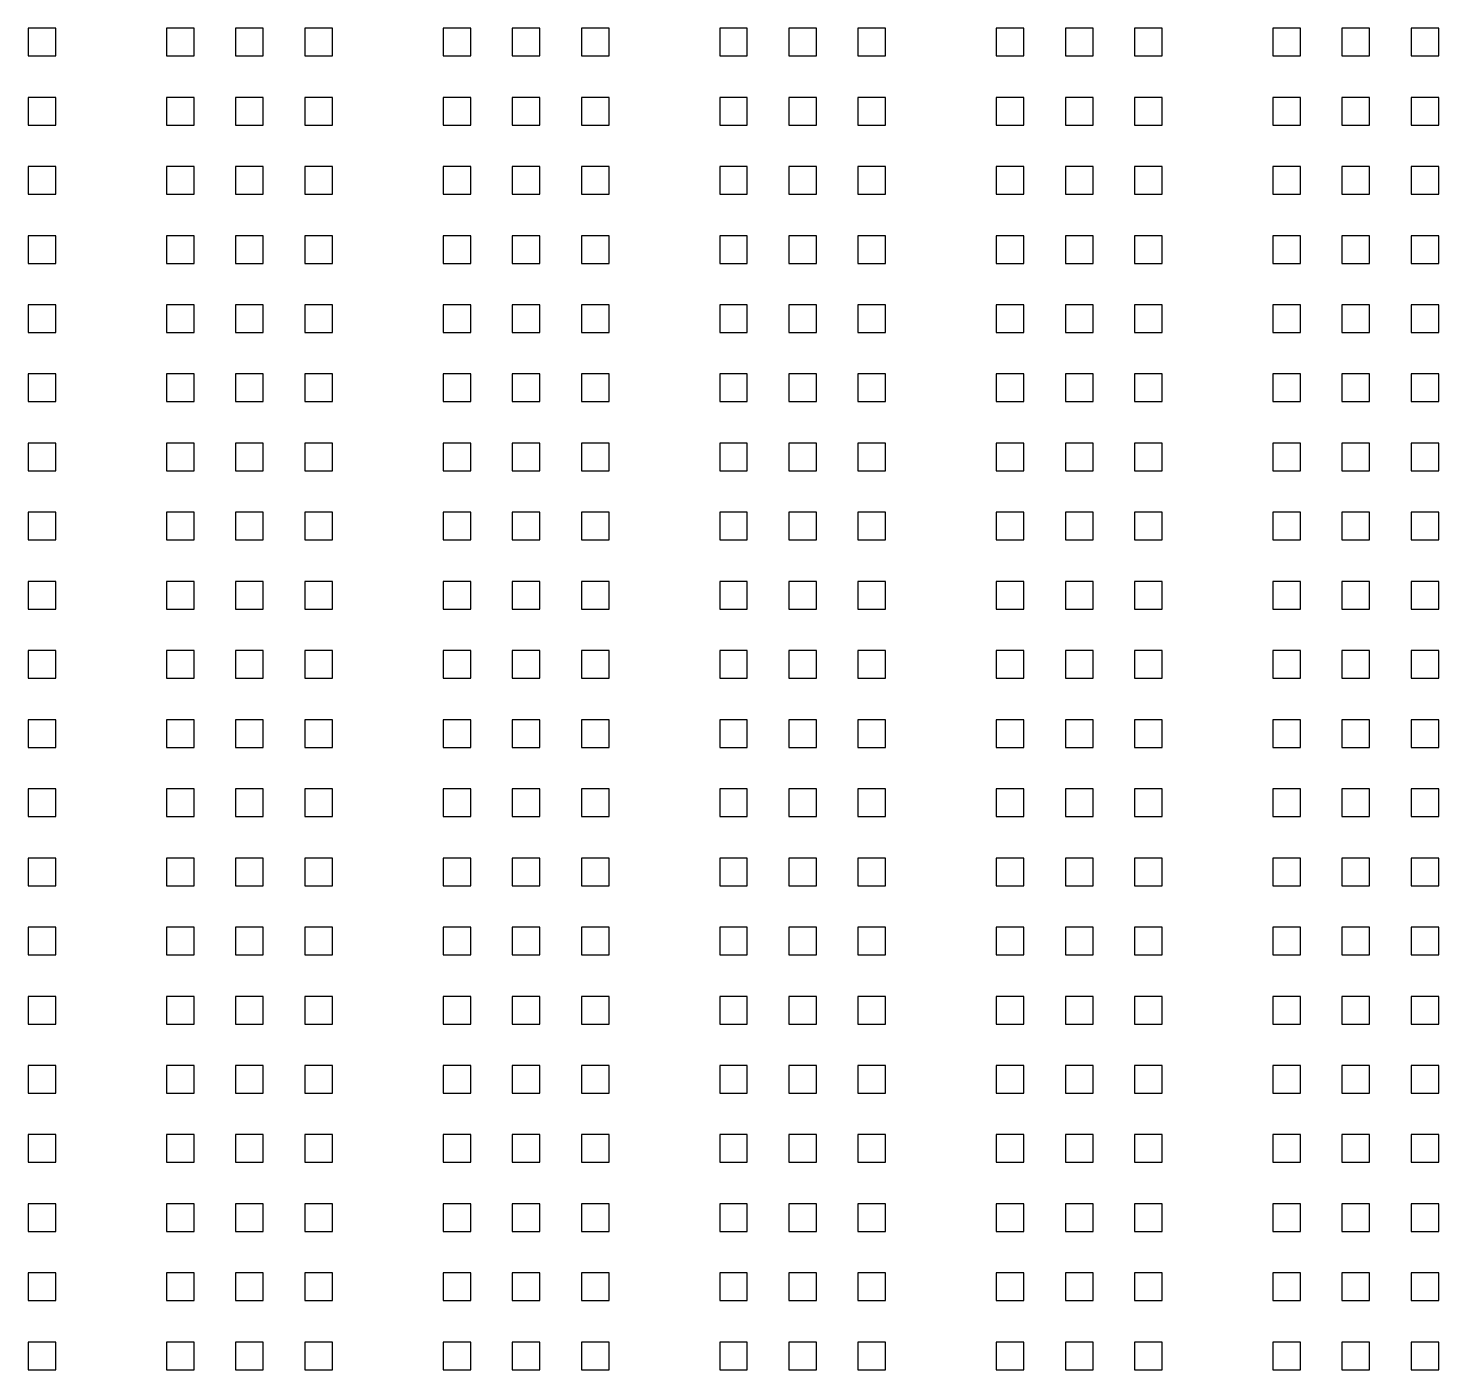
# Model space of a CAD drawing. Extents: x -5117 to 5117, y -2981 to 8396.
# Drawn here: x -2523 to -95, y -2528 to -220 of the extents above; entities that cross this region are included whole.
import ezdxf

# ---------------------------------------------------------------- set-up
doc = ezdxf.new("R2010")
doc.units = 0
doc.layers.get('0').update_dxf_attribs({"linetype": 'CONTINUOUS'})

msp = doc.modelspace()

# ---------------------------------------------------------------- linework, layer by layer
at = {"color": 7}
for points in [[(-2475.348675, -219.66736), (-2522.951534, -219.66736), (-2522.951534, -267.27022), (-2475.348675, -267.27022)], [(-2237.334379, -219.66736), (-2284.937238, -219.66736), (-2284.937238, -267.27022), (-2237.334379, -267.27022)], [(-2118.327232, -219.66736), (-2165.930091, -219.66736), (-2165.930091, -267.27022), (-2118.327232, -267.27022)], [(-1999.320084, -219.66736), (-2046.922943, -219.66736), (-2046.922943, -267.27022), (-1999.320084, -267.27022)], [(-1761.305788, -219.66736), (-1808.908647, -219.66736), (-1808.908647, -267.27022), (-1761.305788, -267.27022)], [(-1642.29864, -219.66736), (-1689.901499, -219.66736), (-1689.901499, -267.27022), (-1642.29864, -267.27022)], [(-1523.291492, -219.66736), (-1570.894351, -219.66736), (-1570.894351, -267.27022), (-1523.291492, -267.27022)], [(-1285.277197, -219.66736), (-1332.880056, -219.66736), (-1332.880056, -267.27022), (-1285.277197, -267.27022)], [(-1166.270049, -219.66736), (-1213.872908, -219.66736), (-1213.872908, -267.27022), (-1166.270049, -267.27022)], [(-1047.262901, -219.66736), (-1094.86576, -219.66736), (-1094.86576, -267.27022), (-1047.262901, -267.27022)], [(-809.248605, -219.66736), (-856.851464, -219.66736), (-856.851464, -267.27022), (-809.248605, -267.27022)], [(-690.241457, -219.66736), (-737.844317, -219.66736), (-737.844317, -267.27022), (-690.241457, -267.27022)], [(-571.23431, -219.66736), (-618.837169, -219.66736), (-618.837169, -267.27022), (-571.23431, -267.27022)], [(-333.220014, -219.66736), (-380.822873, -219.66736), (-380.822873, -267.27022), (-333.220014, -267.27022)], [(-214.212866, -219.66736), (-261.815725, -219.66736), (-261.815725, -267.27022), (-214.212866, -267.27022)], [(-95.205718, -219.66736), (-142.808577, -219.66736), (-142.808577, -267.27022), (-95.205718, -267.27022)], [(-2475.348675, -338.674508), (-2522.951534, -338.674508), (-2522.951534, -386.277367), (-2475.348675, -386.277367)], [(-2237.334379, -338.674508), (-2284.937238, -338.674508), (-2284.937238, -386.277367), (-2237.334379, -386.277367)], [(-2118.327232, -338.674508), (-2165.930091, -338.674508), (-2165.930091, -386.277367), (-2118.327232, -386.277367)], [(-1999.320084, -338.674508), (-2046.922943, -338.674508), (-2046.922943, -386.277367), (-1999.320084, -386.277367)], [(-1761.305788, -338.674508), (-1808.908647, -338.674508), (-1808.908647, -386.277367), (-1761.305788, -386.277367)], [(-1642.29864, -338.674508), (-1689.901499, -338.674508), (-1689.901499, -386.277367), (-1642.29864, -386.277367)], [(-1523.291492, -338.674508), (-1570.894351, -338.674508), (-1570.894351, -386.277367), (-1523.291492, -386.277367)], [(-1285.277197, -338.674508), (-1332.880056, -338.674508), (-1332.880056, -386.277367), (-1285.277197, -386.277367)], [(-1166.270049, -338.674508), (-1213.872908, -338.674508), (-1213.872908, -386.277367), (-1166.270049, -386.277367)], [(-1047.262901, -338.674508), (-1094.86576, -338.674508), (-1094.86576, -386.277367), (-1047.262901, -386.277367)], [(-809.248605, -338.674508), (-856.851464, -338.674508), (-856.851464, -386.277367), (-809.248605, -386.277367)], [(-690.241457, -338.674508), (-737.844317, -338.674508), (-737.844317, -386.277367), (-690.241457, -386.277367)], [(-571.23431, -338.674508), (-618.837169, -338.674508), (-618.837169, -386.277367), (-571.23431, -386.277367)], [(-333.220014, -338.674508), (-380.822873, -338.674508), (-380.822873, -386.277367), (-333.220014, -386.277367)], [(-214.212866, -338.674508), (-261.815725, -338.674508), (-261.815725, -386.277367), (-214.212866, -386.277367)], [(-95.205718, -338.674508), (-142.808577, -338.674508), (-142.808577, -386.277367), (-95.205718, -386.277367)], [(-2475.348675, -457.681656), (-2522.951534, -457.681656), (-2522.951534, -505.284515), (-2475.348675, -505.284515)], [(-2237.334379, -457.681656), (-2284.937238, -457.681656), (-2284.937238, -505.284515), (-2237.334379, -505.284515)], [(-2118.327232, -457.681656), (-2165.930091, -457.681656), (-2165.930091, -505.284515), (-2118.327232, -505.284515)], [(-1999.320084, -457.681656), (-2046.922943, -457.681656), (-2046.922943, -505.284515), (-1999.320084, -505.284515)], [(-1761.305788, -457.681656), (-1808.908647, -457.681656), (-1808.908647, -505.284515), (-1761.305788, -505.284515)], [(-1642.29864, -457.681656), (-1689.901499, -457.681656), (-1689.901499, -505.284515), (-1642.29864, -505.284515)], [(-1523.291492, -457.681656), (-1570.894351, -457.681656), (-1570.894351, -505.284515), (-1523.291492, -505.284515)], [(-1285.277197, -457.681656), (-1332.880056, -457.681656), (-1332.880056, -505.284515), (-1285.277197, -505.284515)], [(-1166.270049, -457.681656), (-1213.872908, -457.681656), (-1213.872908, -505.284515), (-1166.270049, -505.284515)], [(-1047.262901, -457.681656), (-1094.86576, -457.681656), (-1094.86576, -505.284515), (-1047.262901, -505.284515)], [(-809.248605, -457.681656), (-856.851464, -457.681656), (-856.851464, -505.284515), (-809.248605, -505.284515)], [(-690.241457, -457.681656), (-737.844317, -457.681656), (-737.844317, -505.284515), (-690.241457, -505.284515)], [(-571.23431, -457.681656), (-618.837169, -457.681656), (-618.837169, -505.284515), (-571.23431, -505.284515)], [(-333.220014, -457.681656), (-380.822873, -457.681656), (-380.822873, -505.284515), (-333.220014, -505.284515)], [(-214.212866, -457.681656), (-261.815725, -457.681656), (-261.815725, -505.284515), (-214.212866, -505.284515)], [(-95.205718, -457.681656), (-142.808577, -457.681656), (-142.808577, -505.284515), (-95.205718, -505.284515)], [(-2475.348675, -576.688804), (-2522.951534, -576.688804), (-2522.951534, -624.291663), (-2475.348675, -624.291663)], [(-2237.334379, -576.688804), (-2284.937238, -576.688804), (-2284.937238, -624.291663), (-2237.334379, -624.291663)], [(-2118.327232, -576.688804), (-2165.930091, -576.688804), (-2165.930091, -624.291663), (-2118.327232, -624.291663)], [(-1999.320084, -576.688804), (-2046.922943, -576.688804), (-2046.922943, -624.291663), (-1999.320084, -624.291663)], [(-1761.305788, -576.688804), (-1808.908647, -576.688804), (-1808.908647, -624.291663), (-1761.305788, -624.291663)], [(-1642.29864, -576.688804), (-1689.901499, -576.688804), (-1689.901499, -624.291663), (-1642.29864, -624.291663)], [(-1523.291492, -576.688804), (-1570.894351, -576.688804), (-1570.894351, -624.291663), (-1523.291492, -624.291663)], [(-1285.277197, -576.688804), (-1332.880056, -576.688804), (-1332.880056, -624.291663), (-1285.277197, -624.291663)], [(-1166.270049, -576.688804), (-1213.872908, -576.688804), (-1213.872908, -624.291663), (-1166.270049, -624.291663)], [(-1047.262901, -576.688804), (-1094.86576, -576.688804), (-1094.86576, -624.291663), (-1047.262901, -624.291663)], [(-809.248605, -576.688804), (-856.851464, -576.688804), (-856.851464, -624.291663), (-809.248605, -624.291663)], [(-690.241457, -576.688804), (-737.844317, -576.688804), (-737.844317, -624.291663), (-690.241457, -624.291663)], [(-571.23431, -576.688804), (-618.837169, -576.688804), (-618.837169, -624.291663), (-571.23431, -624.291663)], [(-333.220014, -576.688804), (-380.822873, -576.688804), (-380.822873, -624.291663), (-333.220014, -624.291663)], [(-214.212866, -576.688804), (-261.815725, -576.688804), (-261.815725, -624.291663), (-214.212866, -624.291663)], [(-95.205718, -576.688804), (-142.808577, -576.688804), (-142.808577, -624.291663), (-95.205718, -624.291663)], [(-2475.348675, -695.695952), (-2522.951534, -695.695952), (-2522.951534, -743.298811), (-2475.348675, -743.298811)], [(-2237.334379, -695.695952), (-2284.937238, -695.695952), (-2284.937238, -743.298811), (-2237.334379, -743.298811)], [(-2118.327232, -695.695952), (-2165.930091, -695.695952), (-2165.930091, -743.298811), (-2118.327232, -743.298811)], [(-1999.320084, -695.695952), (-2046.922943, -695.695952), (-2046.922943, -743.298811), (-1999.320084, -743.298811)], [(-1761.305788, -695.695952), (-1808.908647, -695.695952), (-1808.908647, -743.298811), (-1761.305788, -743.298811)], [(-1642.29864, -695.695952), (-1689.901499, -695.695952), (-1689.901499, -743.298811), (-1642.29864, -743.298811)], [(-1523.291492, -695.695952), (-1570.894351, -695.695952), (-1570.894351, -743.298811), (-1523.291492, -743.298811)], [(-1285.277197, -695.695952), (-1332.880056, -695.695952), (-1332.880056, -743.298811), (-1285.277197, -743.298811)], [(-1166.270049, -695.695952), (-1213.872908, -695.695952), (-1213.872908, -743.298811), (-1166.270049, -743.298811)], [(-1047.262901, -695.695952), (-1094.86576, -695.695952), (-1094.86576, -743.298811), (-1047.262901, -743.298811)], [(-809.248605, -695.695952), (-856.851464, -695.695952), (-856.851464, -743.298811), (-809.248605, -743.298811)], [(-690.241457, -695.695952), (-737.844317, -695.695952), (-737.844317, -743.298811), (-690.241457, -743.298811)], [(-571.23431, -695.695952), (-618.837169, -695.695952), (-618.837169, -743.298811), (-571.23431, -743.298811)], [(-333.220014, -695.695952), (-380.822873, -695.695952), (-380.822873, -743.298811), (-333.220014, -743.298811)], [(-214.212866, -695.695952), (-261.815725, -695.695952), (-261.815725, -743.298811), (-214.212866, -743.298811)], [(-95.205718, -695.695952), (-142.808577, -695.695952), (-142.808577, -743.298811), (-95.205718, -743.298811)], [(-2475.348675, -814.7031), (-2522.951534, -814.7031), (-2522.951534, -862.305959), (-2475.348675, -862.305959)], [(-2237.334379, -814.7031), (-2284.937238, -814.7031), (-2284.937238, -862.305959), (-2237.334379, -862.305959)], [(-2118.327232, -814.7031), (-2165.930091, -814.7031), (-2165.930091, -862.305959), (-2118.327232, -862.305959)], [(-1999.320084, -814.7031), (-2046.922943, -814.7031), (-2046.922943, -862.305959), (-1999.320084, -862.305959)], [(-1761.305788, -814.7031), (-1808.908647, -814.7031), (-1808.908647, -862.305959), (-1761.305788, -862.305959)], [(-1642.29864, -814.7031), (-1689.901499, -814.7031), (-1689.901499, -862.305959), (-1642.29864, -862.305959)], [(-1523.291492, -814.7031), (-1570.894351, -814.7031), (-1570.894351, -862.305959), (-1523.291492, -862.305959)], [(-1285.277197, -814.7031), (-1332.880056, -814.7031), (-1332.880056, -862.305959), (-1285.277197, -862.305959)], [(-1166.270049, -814.7031), (-1213.872908, -814.7031), (-1213.872908, -862.305959), (-1166.270049, -862.305959)], [(-1047.262901, -814.7031), (-1094.86576, -814.7031), (-1094.86576, -862.305959), (-1047.262901, -862.305959)], [(-809.248605, -814.7031), (-856.851464, -814.7031), (-856.851464, -862.305959), (-809.248605, -862.305959)], [(-690.241457, -814.7031), (-737.844317, -814.7031), (-737.844317, -862.305959), (-690.241457, -862.305959)], [(-571.23431, -814.7031), (-618.837169, -814.7031), (-618.837169, -862.305959), (-571.23431, -862.305959)], [(-333.220014, -814.7031), (-380.822873, -814.7031), (-380.822873, -862.305959), (-333.220014, -862.305959)], [(-214.212866, -814.7031), (-261.815725, -814.7031), (-261.815725, -862.305959), (-214.212866, -862.305959)], [(-95.205718, -814.7031), (-142.808577, -814.7031), (-142.808577, -862.305959), (-95.205718, -862.305959)], [(-2475.348675, -933.710247), (-2522.951534, -933.710247), (-2522.951534, -981.313107), (-2475.348675, -981.313107)], [(-2237.334379, -933.710247), (-2284.937238, -933.710247), (-2284.937238, -981.313107), (-2237.334379, -981.313107)], [(-2118.327232, -933.710247), (-2165.930091, -933.710247), (-2165.930091, -981.313107), (-2118.327232, -981.313107)], [(-1999.320084, -933.710247), (-2046.922943, -933.710247), (-2046.922943, -981.313107), (-1999.320084, -981.313107)], [(-1761.305788, -933.710247), (-1808.908647, -933.710247), (-1808.908647, -981.313107), (-1761.305788, -981.313107)], [(-1642.29864, -933.710247), (-1689.901499, -933.710247), (-1689.901499, -981.313107), (-1642.29864, -981.313107)], [(-1523.291492, -933.710247), (-1570.894351, -933.710247), (-1570.894351, -981.313107), (-1523.291492, -981.313107)], [(-1285.277197, -933.710247), (-1332.880056, -933.710247), (-1332.880056, -981.313107), (-1285.277197, -981.313107)], [(-1166.270049, -933.710247), (-1213.872908, -933.710247), (-1213.872908, -981.313107), (-1166.270049, -981.313107)], [(-1047.262901, -933.710247), (-1094.86576, -933.710247), (-1094.86576, -981.313107), (-1047.262901, -981.313107)], [(-809.248605, -933.710247), (-856.851464, -933.710247), (-856.851464, -981.313107), (-809.248605, -981.313107)], [(-690.241457, -933.710247), (-737.844317, -933.710247), (-737.844317, -981.313107), (-690.241457, -981.313107)], [(-571.23431, -933.710247), (-618.837169, -933.710247), (-618.837169, -981.313107), (-571.23431, -981.313107)], [(-333.220014, -933.710247), (-380.822873, -933.710247), (-380.822873, -981.313107), (-333.220014, -981.313107)], [(-214.212866, -933.710247), (-261.815725, -933.710247), (-261.815725, -981.313107), (-214.212866, -981.313107)], [(-95.205718, -933.710247), (-142.808577, -933.710247), (-142.808577, -981.313107), (-95.205718, -981.313107)], [(-2475.348675, -1052.717395), (-2522.951534, -1052.717395), (-2522.951534, -1100.320254), (-2475.348675, -1100.320254)], [(-2237.334379, -1052.717395), (-2284.937238, -1052.717395), (-2284.937238, -1100.320254), (-2237.334379, -1100.320254)], [(-2118.327232, -1052.717395), (-2165.930091, -1052.717395), (-2165.930091, -1100.320254), (-2118.327232, -1100.320254)], [(-1999.320084, -1052.717395), (-2046.922943, -1052.717395), (-2046.922943, -1100.320254), (-1999.320084, -1100.320254)], [(-1761.305788, -1052.717395), (-1808.908647, -1052.717395), (-1808.908647, -1100.320254), (-1761.305788, -1100.320254)], [(-1642.29864, -1052.717395), (-1689.901499, -1052.717395), (-1689.901499, -1100.320254), (-1642.29864, -1100.320254)], [(-1523.291492, -1052.717395), (-1570.894351, -1052.717395), (-1570.894351, -1100.320254), (-1523.291492, -1100.320254)], [(-1285.277197, -1052.717395), (-1332.880056, -1052.717395), (-1332.880056, -1100.320254), (-1285.277197, -1100.320254)], [(-1166.270049, -1052.717395), (-1213.872908, -1052.717395), (-1213.872908, -1100.320254), (-1166.270049, -1100.320254)], [(-1047.262901, -1052.717395), (-1094.86576, -1052.717395), (-1094.86576, -1100.320254), (-1047.262901, -1100.320254)], [(-809.248605, -1052.717395), (-856.851464, -1052.717395), (-856.851464, -1100.320254), (-809.248605, -1100.320254)], [(-690.241457, -1052.717395), (-737.844317, -1052.717395), (-737.844317, -1100.320254), (-690.241457, -1100.320254)], [(-571.23431, -1052.717395), (-618.837169, -1052.717395), (-618.837169, -1100.320254), (-571.23431, -1100.320254)], [(-333.220014, -1052.717395), (-380.822873, -1052.717395), (-380.822873, -1100.320254), (-333.220014, -1100.320254)], [(-214.212866, -1052.717395), (-261.815725, -1052.717395), (-261.815725, -1100.320254), (-214.212866, -1100.320254)], [(-95.205718, -1052.717395), (-142.808577, -1052.717395), (-142.808577, -1100.320254), (-95.205718, -1100.320254)], [(-2475.348675, -1171.724543), (-2522.951534, -1171.724543), (-2522.951534, -1219.327402), (-2475.348675, -1219.327402)], [(-2237.334379, -1171.724543), (-2284.937238, -1171.724543), (-2284.937238, -1219.327402), (-2237.334379, -1219.327402)], [(-2118.327232, -1171.724543), (-2165.930091, -1171.724543), (-2165.930091, -1219.327402), (-2118.327232, -1219.327402)], [(-1999.320084, -1171.724543), (-2046.922943, -1171.724543), (-2046.922943, -1219.327402), (-1999.320084, -1219.327402)], [(-1761.305788, -1171.724543), (-1808.908647, -1171.724543), (-1808.908647, -1219.327402), (-1761.305788, -1219.327402)], [(-1642.29864, -1171.724543), (-1689.901499, -1171.724543), (-1689.901499, -1219.327402), (-1642.29864, -1219.327402)], [(-1523.291492, -1171.724543), (-1570.894351, -1171.724543), (-1570.894351, -1219.327402), (-1523.291492, -1219.327402)], [(-1285.277197, -1171.724543), (-1332.880056, -1171.724543), (-1332.880056, -1219.327402), (-1285.277197, -1219.327402)], [(-1166.270049, -1171.724543), (-1213.872908, -1171.724543), (-1213.872908, -1219.327402), (-1166.270049, -1219.327402)], [(-1047.262901, -1171.724543), (-1094.86576, -1171.724543), (-1094.86576, -1219.327402), (-1047.262901, -1219.327402)], [(-809.248605, -1171.724543), (-856.851464, -1171.724543), (-856.851464, -1219.327402), (-809.248605, -1219.327402)], [(-690.241457, -1171.724543), (-737.844317, -1171.724543), (-737.844317, -1219.327402), (-690.241457, -1219.327402)], [(-571.23431, -1171.724543), (-618.837169, -1171.724543), (-618.837169, -1219.327402), (-571.23431, -1219.327402)], [(-333.220014, -1171.724543), (-380.822873, -1171.724543), (-380.822873, -1219.327402), (-333.220014, -1219.327402)], [(-214.212866, -1171.724543), (-261.815725, -1171.724543), (-261.815725, -1219.327402), (-214.212866, -1219.327402)], [(-95.205718, -1171.724543), (-142.808577, -1171.724543), (-142.808577, -1219.327402), (-95.205718, -1219.327402)], [(-2475.348675, -1290.731691), (-2522.951534, -1290.731691), (-2522.951534, -1338.33455), (-2475.348675, -1338.33455)], [(-2237.334379, -1290.731691), (-2284.937238, -1290.731691), (-2284.937238, -1338.33455), (-2237.334379, -1338.33455)], [(-2118.327232, -1290.731691), (-2165.930091, -1290.731691), (-2165.930091, -1338.33455), (-2118.327232, -1338.33455)], [(-1999.320084, -1290.731691), (-2046.922943, -1290.731691), (-2046.922943, -1338.33455), (-1999.320084, -1338.33455)], [(-1761.305788, -1290.731691), (-1808.908647, -1290.731691), (-1808.908647, -1338.33455), (-1761.305788, -1338.33455)], [(-1642.29864, -1290.731691), (-1689.901499, -1290.731691), (-1689.901499, -1338.33455), (-1642.29864, -1338.33455)], [(-1523.291492, -1290.731691), (-1570.894351, -1290.731691), (-1570.894351, -1338.33455), (-1523.291492, -1338.33455)], [(-1285.277197, -1290.731691), (-1332.880056, -1290.731691), (-1332.880056, -1338.33455), (-1285.277197, -1338.33455)], [(-1166.270049, -1290.731691), (-1213.872908, -1290.731691), (-1213.872908, -1338.33455), (-1166.270049, -1338.33455)], [(-1047.262901, -1290.731691), (-1094.86576, -1290.731691), (-1094.86576, -1338.33455), (-1047.262901, -1338.33455)], [(-809.248605, -1290.731691), (-856.851464, -1290.731691), (-856.851464, -1338.33455), (-809.248605, -1338.33455)], [(-690.241457, -1290.731691), (-737.844317, -1290.731691), (-737.844317, -1338.33455), (-690.241457, -1338.33455)], [(-571.23431, -1290.731691), (-618.837169, -1290.731691), (-618.837169, -1338.33455), (-571.23431, -1338.33455)], [(-333.220014, -1290.731691), (-380.822873, -1290.731691), (-380.822873, -1338.33455), (-333.220014, -1338.33455)], [(-214.212866, -1290.731691), (-261.815725, -1290.731691), (-261.815725, -1338.33455), (-214.212866, -1338.33455)], [(-95.205718, -1290.731691), (-142.808577, -1290.731691), (-142.808577, -1338.33455), (-95.205718, -1338.33455)], [(-2475.348675, -1409.738839), (-2522.951534, -1409.738839), (-2522.951534, -1457.341698), (-2475.348675, -1457.341698)], [(-2237.334379, -1409.738839), (-2284.937238, -1409.738839), (-2284.937238, -1457.341698), (-2237.334379, -1457.341698)], [(-2118.327232, -1409.738839), (-2165.930091, -1409.738839), (-2165.930091, -1457.341698), (-2118.327232, -1457.341698)], [(-1999.320084, -1409.738839), (-2046.922943, -1409.738839), (-2046.922943, -1457.341698), (-1999.320084, -1457.341698)], [(-1761.305788, -1409.738839), (-1808.908647, -1409.738839), (-1808.908647, -1457.341698), (-1761.305788, -1457.341698)], [(-1642.29864, -1409.738839), (-1689.901499, -1409.738839), (-1689.901499, -1457.341698), (-1642.29864, -1457.341698)], [(-1523.291492, -1409.738839), (-1570.894351, -1409.738839), (-1570.894351, -1457.341698), (-1523.291492, -1457.341698)], [(-1285.277197, -1409.738839), (-1332.880056, -1409.738839), (-1332.880056, -1457.341698), (-1285.277197, -1457.341698)], [(-1166.270049, -1409.738839), (-1213.872908, -1409.738839), (-1213.872908, -1457.341698), (-1166.270049, -1457.341698)], [(-1047.262901, -1409.738839), (-1094.86576, -1409.738839), (-1094.86576, -1457.341698), (-1047.262901, -1457.341698)], [(-809.248605, -1409.738839), (-856.851464, -1409.738839), (-856.851464, -1457.341698), (-809.248605, -1457.341698)], [(-690.241457, -1409.738839), (-737.844317, -1409.738839), (-737.844317, -1457.341698), (-690.241457, -1457.341698)], [(-571.23431, -1409.738839), (-618.837169, -1409.738839), (-618.837169, -1457.341698), (-571.23431, -1457.341698)], [(-333.220014, -1409.738839), (-380.822873, -1409.738839), (-380.822873, -1457.341698), (-333.220014, -1457.341698)], [(-214.212866, -1409.738839), (-261.815725, -1409.738839), (-261.815725, -1457.341698), (-214.212866, -1457.341698)], [(-95.205718, -1409.738839), (-142.808577, -1409.738839), (-142.808577, -1457.341698), (-95.205718, -1457.341698)], [(-2475.348675, -1528.745987), (-2522.951534, -1528.745987), (-2522.951534, -1576.348846), (-2475.348675, -1576.348846)], [(-2237.334379, -1528.745987), (-2284.937238, -1528.745987), (-2284.937238, -1576.348846), (-2237.334379, -1576.348846)], [(-2118.327232, -1528.745987), (-2165.930091, -1528.745987), (-2165.930091, -1576.348846), (-2118.327232, -1576.348846)], [(-1999.320084, -1528.745987), (-2046.922943, -1528.745987), (-2046.922943, -1576.348846), (-1999.320084, -1576.348846)], [(-1761.305788, -1528.745987), (-1808.908647, -1528.745987), (-1808.908647, -1576.348846), (-1761.305788, -1576.348846)], [(-1642.29864, -1528.745987), (-1689.901499, -1528.745987), (-1689.901499, -1576.348846), (-1642.29864, -1576.348846)], [(-1523.291492, -1528.745987), (-1570.894351, -1528.745987), (-1570.894351, -1576.348846), (-1523.291492, -1576.348846)], [(-1285.277197, -1528.745987), (-1332.880056, -1528.745987), (-1332.880056, -1576.348846), (-1285.277197, -1576.348846)], [(-1166.270049, -1528.745987), (-1213.872908, -1528.745987), (-1213.872908, -1576.348846), (-1166.270049, -1576.348846)], [(-1047.262901, -1528.745987), (-1094.86576, -1528.745987), (-1094.86576, -1576.348846), (-1047.262901, -1576.348846)], [(-809.248605, -1528.745987), (-856.851464, -1528.745987), (-856.851464, -1576.348846), (-809.248605, -1576.348846)], [(-690.241457, -1528.745987), (-737.844317, -1528.745987), (-737.844317, -1576.348846), (-690.241457, -1576.348846)], [(-571.23431, -1528.745987), (-618.837169, -1528.745987), (-618.837169, -1576.348846), (-571.23431, -1576.348846)], [(-333.220014, -1528.745987), (-380.822873, -1528.745987), (-380.822873, -1576.348846), (-333.220014, -1576.348846)], [(-214.212866, -1528.745987), (-261.815725, -1528.745987), (-261.815725, -1576.348846), (-214.212866, -1576.348846)], [(-95.205718, -1528.745987), (-142.808577, -1528.745987), (-142.808577, -1576.348846), (-95.205718, -1576.348846)], [(-2475.348675, -1647.753134), (-2522.951534, -1647.753134), (-2522.951534, -1695.355994), (-2475.348675, -1695.355994)], [(-2237.334379, -1647.753134), (-2284.937238, -1647.753134), (-2284.937238, -1695.355994), (-2237.334379, -1695.355994)], [(-2118.327232, -1647.753134), (-2165.930091, -1647.753134), (-2165.930091, -1695.355994), (-2118.327232, -1695.355994)], [(-1999.320084, -1647.753134), (-2046.922943, -1647.753134), (-2046.922943, -1695.355994), (-1999.320084, -1695.355994)], [(-1761.305788, -1647.753134), (-1808.908647, -1647.753134), (-1808.908647, -1695.355994), (-1761.305788, -1695.355994)], [(-1642.29864, -1647.753134), (-1689.901499, -1647.753134), (-1689.901499, -1695.355994), (-1642.29864, -1695.355994)], [(-1523.291492, -1647.753134), (-1570.894351, -1647.753134), (-1570.894351, -1695.355994), (-1523.291492, -1695.355994)], [(-1285.277197, -1647.753134), (-1332.880056, -1647.753134), (-1332.880056, -1695.355994), (-1285.277197, -1695.355994)], [(-1166.270049, -1647.753134), (-1213.872908, -1647.753134), (-1213.872908, -1695.355994), (-1166.270049, -1695.355994)], [(-1047.262901, -1647.753134), (-1094.86576, -1647.753134), (-1094.86576, -1695.355994), (-1047.262901, -1695.355994)], [(-809.248605, -1647.753134), (-856.851464, -1647.753134), (-856.851464, -1695.355994), (-809.248605, -1695.355994)], [(-690.241457, -1647.753134), (-737.844317, -1647.753134), (-737.844317, -1695.355994), (-690.241457, -1695.355994)], [(-571.23431, -1647.753134), (-618.837169, -1647.753134), (-618.837169, -1695.355994), (-571.23431, -1695.355994)], [(-333.220014, -1647.753134), (-380.822873, -1647.753134), (-380.822873, -1695.355994), (-333.220014, -1695.355994)], [(-214.212866, -1647.753134), (-261.815725, -1647.753134), (-261.815725, -1695.355994), (-214.212866, -1695.355994)], [(-95.205718, -1647.753134), (-142.808577, -1647.753134), (-142.808577, -1695.355994), (-95.205718, -1695.355994)], [(-2475.348675, -1766.760282), (-2522.951534, -1766.760282), (-2522.951534, -1814.363141), (-2475.348675, -1814.363141)], [(-2237.334379, -1766.760282), (-2284.937238, -1766.760282), (-2284.937238, -1814.363141), (-2237.334379, -1814.363141)], [(-2118.327232, -1766.760282), (-2165.930091, -1766.760282), (-2165.930091, -1814.363141), (-2118.327232, -1814.363141)], [(-1999.320084, -1766.760282), (-2046.922943, -1766.760282), (-2046.922943, -1814.363141), (-1999.320084, -1814.363141)], [(-1761.305788, -1766.760282), (-1808.908647, -1766.760282), (-1808.908647, -1814.363141), (-1761.305788, -1814.363141)], [(-1642.29864, -1766.760282), (-1689.901499, -1766.760282), (-1689.901499, -1814.363141), (-1642.29864, -1814.363141)], [(-1523.291492, -1766.760282), (-1570.894351, -1766.760282), (-1570.894351, -1814.363141), (-1523.291492, -1814.363141)], [(-1285.277197, -1766.760282), (-1332.880056, -1766.760282), (-1332.880056, -1814.363141), (-1285.277197, -1814.363141)], [(-1166.270049, -1766.760282), (-1213.872908, -1766.760282), (-1213.872908, -1814.363141), (-1166.270049, -1814.363141)], [(-1047.262901, -1766.760282), (-1094.86576, -1766.760282), (-1094.86576, -1814.363141), (-1047.262901, -1814.363141)], [(-809.248605, -1766.760282), (-856.851464, -1766.760282), (-856.851464, -1814.363141), (-809.248605, -1814.363141)], [(-690.241457, -1766.760282), (-737.844317, -1766.760282), (-737.844317, -1814.363141), (-690.241457, -1814.363141)], [(-571.23431, -1766.760282), (-618.837169, -1766.760282), (-618.837169, -1814.363141), (-571.23431, -1814.363141)], [(-333.220014, -1766.760282), (-380.822873, -1766.760282), (-380.822873, -1814.363141), (-333.220014, -1814.363141)], [(-214.212866, -1766.760282), (-261.815725, -1766.760282), (-261.815725, -1814.363141), (-214.212866, -1814.363141)], [(-95.205718, -1766.760282), (-142.808577, -1766.760282), (-142.808577, -1814.363141), (-95.205718, -1814.363141)], [(-2475.348675, -1885.76743), (-2522.951534, -1885.76743), (-2522.951534, -1933.370289), (-2475.348675, -1933.370289)], [(-2237.334379, -1885.76743), (-2284.937238, -1885.76743), (-2284.937238, -1933.370289), (-2237.334379, -1933.370289)], [(-2118.327232, -1885.76743), (-2165.930091, -1885.76743), (-2165.930091, -1933.370289), (-2118.327232, -1933.370289)], [(-1999.320084, -1885.76743), (-2046.922943, -1885.76743), (-2046.922943, -1933.370289), (-1999.320084, -1933.370289)], [(-1761.305788, -1885.76743), (-1808.908647, -1885.76743), (-1808.908647, -1933.370289), (-1761.305788, -1933.370289)], [(-1642.29864, -1885.76743), (-1689.901499, -1885.76743), (-1689.901499, -1933.370289), (-1642.29864, -1933.370289)], [(-1523.291492, -1885.76743), (-1570.894351, -1885.76743), (-1570.894351, -1933.370289), (-1523.291492, -1933.370289)], [(-1285.277197, -1885.76743), (-1332.880056, -1885.76743), (-1332.880056, -1933.370289), (-1285.277197, -1933.370289)], [(-1166.270049, -1885.76743), (-1213.872908, -1885.76743), (-1213.872908, -1933.370289), (-1166.270049, -1933.370289)], [(-1047.262901, -1885.76743), (-1094.86576, -1885.76743), (-1094.86576, -1933.370289), (-1047.262901, -1933.370289)], [(-809.248605, -1885.76743), (-856.851464, -1885.76743), (-856.851464, -1933.370289), (-809.248605, -1933.370289)], [(-690.241457, -1885.76743), (-737.844317, -1885.76743), (-737.844317, -1933.370289), (-690.241457, -1933.370289)], [(-571.23431, -1885.76743), (-618.837169, -1885.76743), (-618.837169, -1933.370289), (-571.23431, -1933.370289)], [(-333.220014, -1885.76743), (-380.822873, -1885.76743), (-380.822873, -1933.370289), (-333.220014, -1933.370289)], [(-214.212866, -1885.76743), (-261.815725, -1885.76743), (-261.815725, -1933.370289), (-214.212866, -1933.370289)], [(-95.205718, -1885.76743), (-142.808577, -1885.76743), (-142.808577, -1933.370289), (-95.205718, -1933.370289)], [(-2475.348675, -2004.774578), (-2522.951534, -2004.774578), (-2522.951534, -2052.377437), (-2475.348675, -2052.377437)], [(-2237.334379, -2004.774578), (-2284.937238, -2004.774578), (-2284.937238, -2052.377437), (-2237.334379, -2052.377437)], [(-2118.327232, -2004.774578), (-2165.930091, -2004.774578), (-2165.930091, -2052.377437), (-2118.327232, -2052.377437)], [(-1999.320084, -2004.774578), (-2046.922943, -2004.774578), (-2046.922943, -2052.377437), (-1999.320084, -2052.377437)], [(-1761.305788, -2004.774578), (-1808.908647, -2004.774578), (-1808.908647, -2052.377437), (-1761.305788, -2052.377437)], [(-1642.29864, -2004.774578), (-1689.901499, -2004.774578), (-1689.901499, -2052.377437), (-1642.29864, -2052.377437)], [(-1523.291492, -2004.774578), (-1570.894351, -2004.774578), (-1570.894351, -2052.377437), (-1523.291492, -2052.377437)], [(-1285.277197, -2004.774578), (-1332.880056, -2004.774578), (-1332.880056, -2052.377437), (-1285.277197, -2052.377437)], [(-1166.270049, -2004.774578), (-1213.872908, -2004.774578), (-1213.872908, -2052.377437), (-1166.270049, -2052.377437)], [(-1047.262901, -2004.774578), (-1094.86576, -2004.774578), (-1094.86576, -2052.377437), (-1047.262901, -2052.377437)], [(-809.248605, -2004.774578), (-856.851464, -2004.774578), (-856.851464, -2052.377437), (-809.248605, -2052.377437)], [(-690.241457, -2004.774578), (-737.844317, -2004.774578), (-737.844317, -2052.377437), (-690.241457, -2052.377437)], [(-571.23431, -2004.774578), (-618.837169, -2004.774578), (-618.837169, -2052.377437), (-571.23431, -2052.377437)], [(-333.220014, -2004.774578), (-380.822873, -2004.774578), (-380.822873, -2052.377437), (-333.220014, -2052.377437)], [(-214.212866, -2004.774578), (-261.815725, -2004.774578), (-261.815725, -2052.377437), (-214.212866, -2052.377437)], [(-95.205718, -2004.774578), (-142.808577, -2004.774578), (-142.808577, -2052.377437), (-95.205718, -2052.377437)], [(-2475.348675, -2123.781726), (-2522.951534, -2123.781726), (-2522.951534, -2171.384585), (-2475.348675, -2171.384585)], [(-2237.334379, -2123.781726), (-2284.937238, -2123.781726), (-2284.937238, -2171.384585), (-2237.334379, -2171.384585)], [(-2118.327232, -2123.781726), (-2165.930091, -2123.781726), (-2165.930091, -2171.384585), (-2118.327232, -2171.384585)], [(-1999.320084, -2123.781726), (-2046.922943, -2123.781726), (-2046.922943, -2171.384585), (-1999.320084, -2171.384585)], [(-1761.305788, -2123.781726), (-1808.908647, -2123.781726), (-1808.908647, -2171.384585), (-1761.305788, -2171.384585)], [(-1642.29864, -2123.781726), (-1689.901499, -2123.781726), (-1689.901499, -2171.384585), (-1642.29864, -2171.384585)], [(-1523.291492, -2123.781726), (-1570.894351, -2123.781726), (-1570.894351, -2171.384585), (-1523.291492, -2171.384585)], [(-1285.277197, -2123.781726), (-1332.880056, -2123.781726), (-1332.880056, -2171.384585), (-1285.277197, -2171.384585)], [(-1166.270049, -2123.781726), (-1213.872908, -2123.781726), (-1213.872908, -2171.384585), (-1166.270049, -2171.384585)], [(-1047.262901, -2123.781726), (-1094.86576, -2123.781726), (-1094.86576, -2171.384585), (-1047.262901, -2171.384585)], [(-809.248605, -2123.781726), (-856.851464, -2123.781726), (-856.851464, -2171.384585), (-809.248605, -2171.384585)], [(-690.241457, -2123.781726), (-737.844317, -2123.781726), (-737.844317, -2171.384585), (-690.241457, -2171.384585)], [(-571.23431, -2123.781726), (-618.837169, -2123.781726), (-618.837169, -2171.384585), (-571.23431, -2171.384585)], [(-333.220014, -2123.781726), (-380.822873, -2123.781726), (-380.822873, -2171.384585), (-333.220014, -2171.384585)], [(-214.212866, -2123.781726), (-261.815725, -2123.781726), (-261.815725, -2171.384585), (-214.212866, -2171.384585)], [(-95.205718, -2123.781726), (-142.808577, -2123.781726), (-142.808577, -2171.384585), (-95.205718, -2171.384585)], [(-2475.348675, -2242.788874), (-2522.951534, -2242.788874), (-2522.951534, -2290.391733), (-2475.348675, -2290.391733)], [(-2237.334379, -2242.788874), (-2284.937238, -2242.788874), (-2284.937238, -2290.391733), (-2237.334379, -2290.391733)], [(-2118.327232, -2242.788874), (-2165.930091, -2242.788874), (-2165.930091, -2290.391733), (-2118.327232, -2290.391733)], [(-1999.320084, -2242.788874), (-2046.922943, -2242.788874), (-2046.922943, -2290.391733), (-1999.320084, -2290.391733)], [(-1761.305788, -2242.788874), (-1808.908647, -2242.788874), (-1808.908647, -2290.391733), (-1761.305788, -2290.391733)], [(-1642.29864, -2242.788874), (-1689.901499, -2242.788874), (-1689.901499, -2290.391733), (-1642.29864, -2290.391733)], [(-1523.291492, -2242.788874), (-1570.894351, -2242.788874), (-1570.894351, -2290.391733), (-1523.291492, -2290.391733)], [(-1285.277197, -2242.788874), (-1332.880056, -2242.788874), (-1332.880056, -2290.391733), (-1285.277197, -2290.391733)], [(-1166.270049, -2242.788874), (-1213.872908, -2242.788874), (-1213.872908, -2290.391733), (-1166.270049, -2290.391733)], [(-1047.262901, -2242.788874), (-1094.86576, -2242.788874), (-1094.86576, -2290.391733), (-1047.262901, -2290.391733)], [(-809.248605, -2242.788874), (-856.851464, -2242.788874), (-856.851464, -2290.391733), (-809.248605, -2290.391733)], [(-690.241457, -2242.788874), (-737.844317, -2242.788874), (-737.844317, -2290.391733), (-690.241457, -2290.391733)], [(-571.23431, -2242.788874), (-618.837169, -2242.788874), (-618.837169, -2290.391733), (-571.23431, -2290.391733)], [(-333.220014, -2242.788874), (-380.822873, -2242.788874), (-380.822873, -2290.391733), (-333.220014, -2290.391733)], [(-214.212866, -2242.788874), (-261.815725, -2242.788874), (-261.815725, -2290.391733), (-214.212866, -2290.391733)], [(-95.205718, -2242.788874), (-142.808577, -2242.788874), (-142.808577, -2290.391733), (-95.205718, -2290.391733)], [(-2475.348675, -2361.796021), (-2522.951534, -2361.796021), (-2522.951534, -2409.398881), (-2475.348675, -2409.398881)], [(-2237.334379, -2361.796021), (-2284.937238, -2361.796021), (-2284.937238, -2409.398881), (-2237.334379, -2409.398881)], [(-2118.327232, -2361.796021), (-2165.930091, -2361.796021), (-2165.930091, -2409.398881), (-2118.327232, -2409.398881)], [(-1999.320084, -2361.796021), (-2046.922943, -2361.796021), (-2046.922943, -2409.398881), (-1999.320084, -2409.398881)], [(-1761.305788, -2361.796021), (-1808.908647, -2361.796021), (-1808.908647, -2409.398881), (-1761.305788, -2409.398881)], [(-1642.29864, -2361.796021), (-1689.901499, -2361.796021), (-1689.901499, -2409.398881), (-1642.29864, -2409.398881)], [(-1523.291492, -2361.796021), (-1570.894351, -2361.796021), (-1570.894351, -2409.398881), (-1523.291492, -2409.398881)], [(-1285.277197, -2361.796021), (-1332.880056, -2361.796021), (-1332.880056, -2409.398881), (-1285.277197, -2409.398881)], [(-1166.270049, -2361.796021), (-1213.872908, -2361.796021), (-1213.872908, -2409.398881), (-1166.270049, -2409.398881)], [(-1047.262901, -2361.796021), (-1094.86576, -2361.796021), (-1094.86576, -2409.398881), (-1047.262901, -2409.398881)], [(-809.248605, -2361.796021), (-856.851464, -2361.796021), (-856.851464, -2409.398881), (-809.248605, -2409.398881)], [(-690.241457, -2361.796021), (-737.844317, -2361.796021), (-737.844317, -2409.398881), (-690.241457, -2409.398881)], [(-571.23431, -2361.796021), (-618.837169, -2361.796021), (-618.837169, -2409.398881), (-571.23431, -2409.398881)], [(-333.220014, -2361.796021), (-380.822873, -2361.796021), (-380.822873, -2409.398881), (-333.220014, -2409.398881)], [(-214.212866, -2361.796021), (-261.815725, -2361.796021), (-261.815725, -2409.398881), (-214.212866, -2409.398881)], [(-95.205718, -2361.796021), (-142.808577, -2361.796021), (-142.808577, -2409.398881), (-95.205718, -2409.398881)], [(-2475.348675, -2480.803169), (-2522.951534, -2480.803169), (-2522.951534, -2528.406028), (-2475.348675, -2528.406028)], [(-2237.334379, -2480.803169), (-2284.937238, -2480.803169), (-2284.937238, -2528.406028), (-2237.334379, -2528.406028)], [(-2118.327232, -2480.803169), (-2165.930091, -2480.803169), (-2165.930091, -2528.406028), (-2118.327232, -2528.406028)], [(-1999.320084, -2480.803169), (-2046.922943, -2480.803169), (-2046.922943, -2528.406028), (-1999.320084, -2528.406028)], [(-1761.305788, -2480.803169), (-1808.908647, -2480.803169), (-1808.908647, -2528.406028), (-1761.305788, -2528.406028)], [(-1642.29864, -2480.803169), (-1689.901499, -2480.803169), (-1689.901499, -2528.406028), (-1642.29864, -2528.406028)], [(-1523.291492, -2480.803169), (-1570.894351, -2480.803169), (-1570.894351, -2528.406028), (-1523.291492, -2528.406028)], [(-1285.277197, -2480.803169), (-1332.880056, -2480.803169), (-1332.880056, -2528.406028), (-1285.277197, -2528.406028)], [(-1166.270049, -2480.803169), (-1213.872908, -2480.803169), (-1213.872908, -2528.406028), (-1166.270049, -2528.406028)], [(-1047.262901, -2480.803169), (-1094.86576, -2480.803169), (-1094.86576, -2528.406028), (-1047.262901, -2528.406028)], [(-809.248605, -2480.803169), (-856.851464, -2480.803169), (-856.851464, -2528.406028), (-809.248605, -2528.406028)], [(-690.241457, -2480.803169), (-737.844317, -2480.803169), (-737.844317, -2528.406028), (-690.241457, -2528.406028)], [(-571.23431, -2480.803169), (-618.837169, -2480.803169), (-618.837169, -2528.406028), (-571.23431, -2528.406028)], [(-333.220014, -2480.803169), (-380.822873, -2480.803169), (-380.822873, -2528.406028), (-333.220014, -2528.406028)], [(-214.212866, -2480.803169), (-261.815725, -2480.803169), (-261.815725, -2528.406028), (-214.212866, -2528.406028)], [(-95.205718, -2480.803169), (-142.808577, -2480.803169), (-142.808577, -2528.406028), (-95.205718, -2528.406028)]]:
    msp.add_lwpolyline(points, close=True, dxfattribs=at)

doc.saveas('drawing.dxf')
